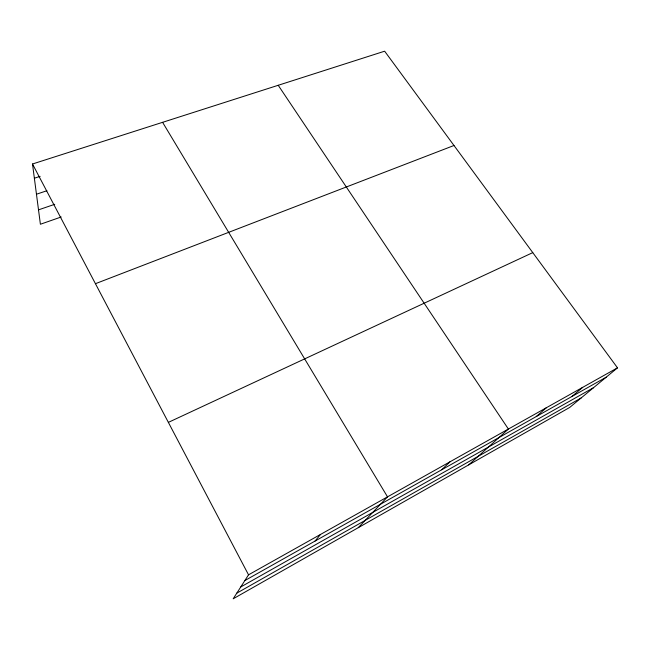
<?xml version="1.0" encoding="UTF-8"?>
<svg xmlns="http://www.w3.org/2000/svg" width="650" height="650" viewBox="0 0 650 650"><rect width="100%" height="100%" fill="white"/><g stroke="black" fill="none" stroke-linecap="round" stroke-linejoin="round"><path stroke-width="0.97" d="M617.5 367.835L248.528 574.827L233.179 598.804L569.701 407.444L617.5 367.835L384.637 51.196L32.5 163.995L40.398 224.25L61.189 216.994M315.079 541.044L320.531 534.43M358.264 527.678L387.514 496.852L162.589 122.322M441.707 469.771L449.987 461.801M468.691 464.888L508.398 429.041L278.216 85.28M536.258 416.552L546.358 407.745M571.976 396.451L582.692 387.359M236.795 593.158L581.141 397.963M240.752 586.974L593.539 387.684M244.847 580.572L606.222 377.179M168.366 422.378L532.773 252.623M95.444 283.692L453.984 145.494M38.512 209.852L54.738 204.303M36.465 194.228L46.93 190.726M34.369 178.23L40.146 176.345M32.5 163.995L248.528 574.827"/></g></svg>
